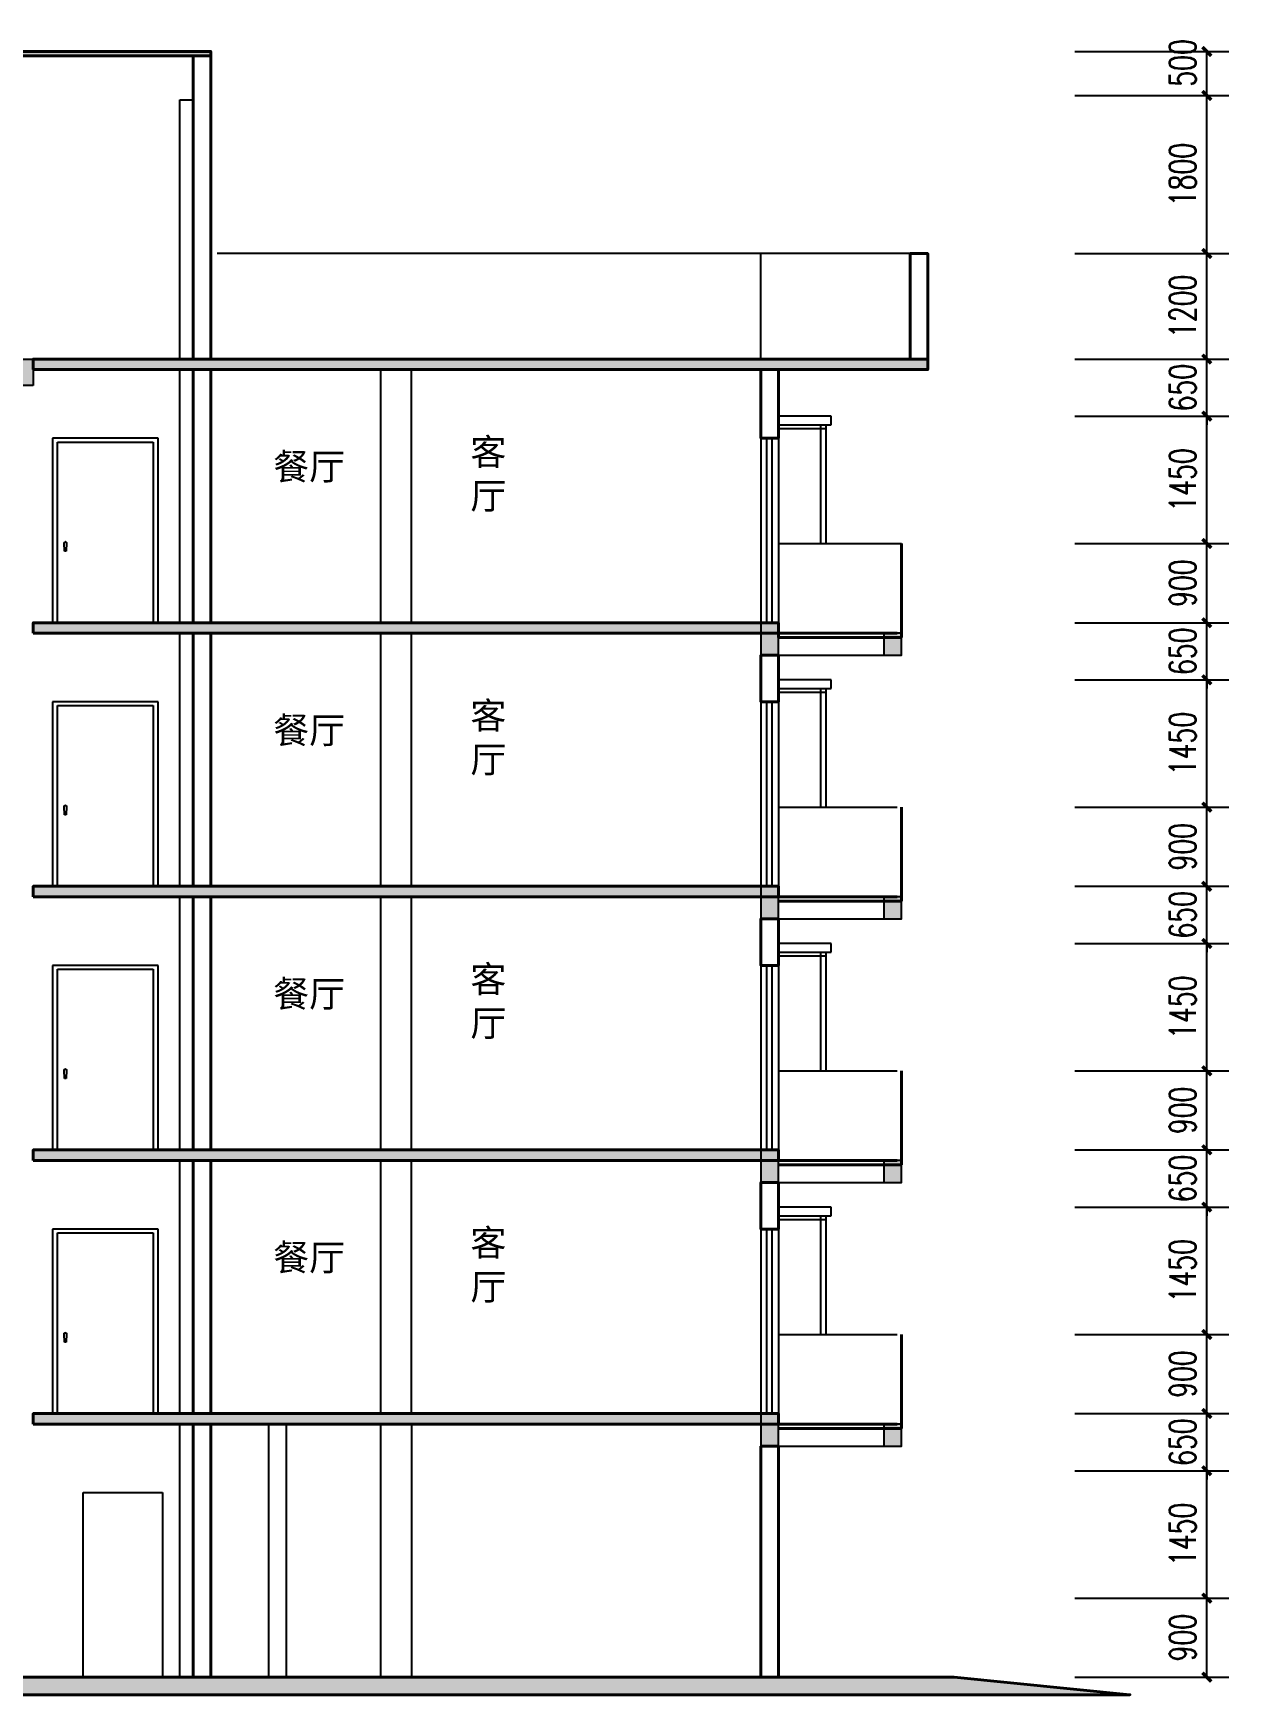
# Model space of a CAD drawing. Extents: x -16747 to 5925, y -200 to 19208.
# Drawn here: x -7680 to 5925, y -200 to 18708 of the extents above; entities that cross this region are included whole.
import ezdxf

# ---------------------------------------------------------------- set-up
doc = ezdxf.new("R2010")
doc.units = 0
doc.header["$LTSCALE"] = 1000
doc.header["$MEASUREMENT"] = 0
for name, color, linetype in [('E_BALCONY', 6, 'Continuous'), ('E_LINE', 7, 'Continuous'), ('E_WINDOW', 4, 'Continuous'), ('l#Beam', 40, 'Continuous'), ('l#Wall', 211, 'Continuous'), ('l@Beam', 30, 'Continuous'), ('l@Column', 170, 'Continuous'), ('PUB_DIM', 3, 'Continuous'), ('S_WALL', 9, 'Continuous'), ('S_WINDOW', 4, 'Continuous')]:
    doc.layers.add(name, color=color, linetype=linetype)
for name, color, linetype, lineweight in [('l@Balcony', 35, 'Continuous', 40), ('l@Floor', 133, 'Continuous', 40), ('l@Wall', 230, 'Continuous', 40)]:
    doc.layers.add(name, color=color, linetype=linetype, lineweight=lineweight)
doc.styles.add('_TCH_DIM_T3', font='SIMPLEX', dxfattribs={"width": 0.705882, "bigfont": 'GBCBIG'})
doc.styles.add('ST', font='')
doc.styles.get('ST').set_extended_font_data('SimSun')
doc.dimstyles.new('_TCH_ARCH&&100', dxfattribs={"dimtxt": 297.5, "dimasz": 100, "dimexe": 250, "dimexo": 300, "dimgap": 126.25, "dimtad": 1, "dimdec": 0, "dimzin": 0, "dimdsep": 46, "dimtxsty": '_TCH_DIM_T3', "dimblk": 'ARCHTICK', "dimcen": 0.09, "dimclrt": 7, "dimazin": 2, "dimtfac": 1, "dimtdec": 0, "dimtix": 1, "dimtmove": 2, "dimatfit": 3, "dimfxl": 1, "dimtolj": 1, "dimtzin": 0, "dimarcsym": 0})

# ---------------------------------------------------------------- blocks, each defined once
blk = doc.blocks.new('*U1')
at = {"layer": 'E_WINDOW'}
for p, q in [((1200, 2100), (0, 2100)), ((0, 2100), (0, 0)), ((1200, 0), (1200, 2100)), ((55, 2056), (1145, 2056)), ((55, 0), (55, 2056)), ((55, 2056), (1145, 2056)), ((1145, 2056), (1145, 0)), ((131, 909), (130, 907)), ((130, 907), (131, 906)), ((131, 907), (133, 914)), ((135, 813), (131, 907)), ((133, 914), (138, 918)), ((155, 813), (135, 813)), ((138, 918), (146, 920)), ((145, 921), (143, 919)), ((146, 920), (145, 921)), ((146, 920), (153, 918)), ((153, 918), (158, 914)), ((160, 907), (155, 813)), ((158, 914), (160, 907)), ((0, 0), (55, 0)), ((1145, 1), (55, 1)), ((1145, 0), (1200, 0))]:
    blk.add_line(p, q, dxfattribs=at)
blk = doc.blocks.new('$TCHSYS$SECTWIN')
for p, q in [((0.35, 0), (0.35, 1)), ((0.65, 0), (0.65, 1))]:
    blk.add_line(p, q)
blk.add_point((1, 1))
blk = doc.blocks.new('_ArchTick')
at = {"color": 0, "linetype": 'ByBlock', "const_width": 0.4}
blk.add_lwpolyline([(-0.5, -0.5), (0.5, 0.5)], dxfattribs=at)
blk = doc.blocks.new('*D5')
at = {"layer": 'Defpoints', "color": 0, "transparency": 16777216}
for p in [(3875, 900), (5675, 900), (3875, 0)]:
    blk.add_point(p, dxfattribs=at)
at = {"layer": 'PUB_DIM', "color": 0, "lineweight": -2, "transparency": 16777216}
for p, q in [((4175, 900), (5925, 900)), ((5675, 0), (5675, 900)), ((4175, 0), (5925, 0))]:
    blk.add_line(p, q, dxfattribs=at)
at = {"layer": 'PUB_DIM', "color": 0, "lineweight": -2, "transparency": 16777216, "xscale": 100, "yscale": 100, "zscale": 100}
for p, rotation in [((5675, 900), 90), ((5675, 0), 270)]:
    blk.add_blockref('_ArchTick', p, dxfattribs=dict(at, rotation=rotation))
at = {"layer": 'PUB_DIM', "color": 7, "transparency": 16777216, "insert": (5400, 450), "char_height": 297.5, "attachment_point": 5, "rotation": 90, "style": '_TCH_DIM_T3'}
blk.add_mtext('\\A1;900', dxfattribs=at)
blk = doc.blocks.new('*D6')
at = {"layer": 'Defpoints', "color": 0, "transparency": 16777216}
for p in [(3875, 2350), (5675, 2350), (3875, 900)]:
    blk.add_point(p, dxfattribs=at)
at = {"layer": 'PUB_DIM', "color": 0, "lineweight": -2, "transparency": 16777216}
for p, q in [((4175, 2350), (5925, 2350)), ((5675, 900), (5675, 2350)), ((4175, 900), (5925, 900))]:
    blk.add_line(p, q, dxfattribs=at)
at = {"layer": 'PUB_DIM', "color": 0, "lineweight": -2, "transparency": 16777216, "xscale": 100, "yscale": 100, "zscale": 100}
for p, rotation in [((5675, 2350), 90), ((5675, 900), 270)]:
    blk.add_blockref('_ArchTick', p, dxfattribs=dict(at, rotation=rotation))
at = {"layer": 'PUB_DIM', "color": 7, "transparency": 16777216, "insert": (5400, 1625), "char_height": 297.5, "attachment_point": 5, "rotation": 90, "style": '_TCH_DIM_T3'}
blk.add_mtext('\\A1;1450', dxfattribs=at)
blk = doc.blocks.new('*D7')
at = {"layer": 'Defpoints', "color": 0, "transparency": 16777216}
for p in [(3875, 3000), (5675, 3000), (3875, 2350)]:
    blk.add_point(p, dxfattribs=at)
at = {"layer": 'PUB_DIM', "color": 0, "lineweight": -2, "transparency": 16777216}
for p, q in [((5675, 3000), (5675, 3100)), ((4175, 3000), (5925, 3000)), ((5675, 2350), (5675, 3000)), ((4175, 2350), (5925, 2350)), ((5675, 2350), (5675, 2250))]:
    blk.add_line(p, q, dxfattribs=at)
at = {"layer": 'PUB_DIM', "color": 0, "lineweight": -2, "transparency": 16777216, "xscale": 100, "yscale": 100, "zscale": 100}
for p, rotation in [((5675, 3000), 270), ((5675, 2350), 90)]:
    blk.add_blockref('_ArchTick', p, dxfattribs=dict(at, rotation=rotation))
at = {"layer": 'PUB_DIM', "color": 7, "transparency": 16777216, "insert": (5400, 2675), "char_height": 297.5, "attachment_point": 5, "rotation": 90, "style": '_TCH_DIM_T3'}
blk.add_mtext('\\A1;650', dxfattribs=at)
blk = doc.blocks.new('*D8')
at = {"layer": 'Defpoints', "color": 0, "transparency": 16777216}
for p in [(3875, 5350), (5675, 5350), (3875, 3900)]:
    blk.add_point(p, dxfattribs=at)
at = {"layer": 'PUB_DIM', "color": 0, "lineweight": -2, "transparency": 16777216}
for p, q in [((4175, 5350), (5925, 5350)), ((5675, 3900), (5675, 5350)), ((4175, 3900), (5925, 3900))]:
    blk.add_line(p, q, dxfattribs=at)
at = {"layer": 'PUB_DIM', "color": 0, "lineweight": -2, "transparency": 16777216, "xscale": 100, "yscale": 100, "zscale": 100}
for p, rotation in [((5675, 5350), 90), ((5675, 3900), 270)]:
    blk.add_blockref('_ArchTick', p, dxfattribs=dict(at, rotation=rotation))
at = {"layer": 'PUB_DIM', "color": 7, "transparency": 16777216, "insert": (5400, 4625), "char_height": 297.5, "attachment_point": 5, "rotation": 90, "style": '_TCH_DIM_T3'}
blk.add_mtext('\\A1;1450', dxfattribs=at)
blk = doc.blocks.new('*D9')
at = {"layer": 'Defpoints', "color": 0, "transparency": 16777216}
for p in [(3875, 6000), (5675, 6000), (3875, 5350)]:
    blk.add_point(p, dxfattribs=at)
at = {"layer": 'PUB_DIM', "color": 0, "lineweight": -2, "transparency": 16777216}
for p, q in [((5675, 6000), (5675, 6100)), ((4175, 6000), (5925, 6000)), ((5675, 5350), (5675, 6000)), ((4175, 5350), (5925, 5350)), ((5675, 5350), (5675, 5250))]:
    blk.add_line(p, q, dxfattribs=at)
at = {"layer": 'PUB_DIM', "color": 0, "lineweight": -2, "transparency": 16777216, "xscale": 100, "yscale": 100, "zscale": 100}
for p, rotation in [((5675, 6000), 270), ((5675, 5350), 90)]:
    blk.add_blockref('_ArchTick', p, dxfattribs=dict(at, rotation=rotation))
at = {"layer": 'PUB_DIM', "color": 7, "transparency": 16777216, "insert": (5400, 5675), "char_height": 297.5, "attachment_point": 5, "rotation": 90, "style": '_TCH_DIM_T3'}
blk.add_mtext('\\A1;650', dxfattribs=at)
blk = doc.blocks.new('*D10')
at = {"layer": 'Defpoints', "color": 0, "transparency": 16777216}
for p in [(3875, 16200), (5675, 16200), (3875, 15000)]:
    blk.add_point(p, dxfattribs=at)
at = {"layer": 'PUB_DIM', "color": 0, "lineweight": -2, "transparency": 16777216}
for p, q in [((4175, 16200), (5925, 16200)), ((5675, 15000), (5675, 16200)), ((4175, 15000), (5925, 15000))]:
    blk.add_line(p, q, dxfattribs=at)
at = {"layer": 'PUB_DIM', "color": 0, "lineweight": -2, "transparency": 16777216, "xscale": 100, "yscale": 100, "zscale": 100}
for p, rotation in [((5675, 16200), 90), ((5675, 15000), 270)]:
    blk.add_blockref('_ArchTick', p, dxfattribs=dict(at, rotation=rotation))
at = {"layer": 'PUB_DIM', "color": 7, "transparency": 16777216, "insert": (5400, 15600), "char_height": 297.5, "attachment_point": 5, "rotation": 90, "style": '_TCH_DIM_T3'}
blk.add_mtext('\\A1;1200', dxfattribs=at)
blk = doc.blocks.new('*D11')
at = {"layer": 'Defpoints', "color": 0, "transparency": 16777216}
for p in [(3875, 18000), (5675, 18000), (3875, 16200)]:
    blk.add_point(p, dxfattribs=at)
at = {"layer": 'PUB_DIM', "color": 0, "lineweight": -2, "transparency": 16777216}
for p, q in [((4175, 18000), (5925, 18000)), ((5675, 16200), (5675, 18000)), ((4175, 16200), (5925, 16200))]:
    blk.add_line(p, q, dxfattribs=at)
at = {"layer": 'PUB_DIM', "color": 0, "lineweight": -2, "transparency": 16777216, "xscale": 100, "yscale": 100, "zscale": 100}
for p, rotation in [((5675, 18000), 90), ((5675, 16200), 270)]:
    blk.add_blockref('_ArchTick', p, dxfattribs=dict(at, rotation=rotation))
at = {"layer": 'PUB_DIM', "color": 7, "transparency": 16777216, "insert": (5400, 17100), "char_height": 297.5, "attachment_point": 5, "rotation": 90, "style": '_TCH_DIM_T3'}
blk.add_mtext('\\A1;1800', dxfattribs=at)
blk = doc.blocks.new('*D12')
at = {"layer": 'Defpoints', "color": 0, "transparency": 16777216}
for p in [(3875, 18500), (5675, 18500), (3875, 18000)]:
    blk.add_point(p, dxfattribs=at)
at = {"layer": 'PUB_DIM', "color": 0, "lineweight": -2, "transparency": 16777216}
for p, q in [((4175, 18500), (5925, 18500)), ((5675, 18000), (5675, 18500)), ((4175, 18000), (5925, 18000))]:
    blk.add_line(p, q, dxfattribs=at)
at = {"layer": 'PUB_DIM', "color": 0, "lineweight": -2, "transparency": 16777216, "xscale": 100, "yscale": 100, "zscale": 100}
for p, rotation in [((5675, 18500), 90), ((5675, 18000), 270)]:
    blk.add_blockref('_ArchTick', p, dxfattribs=dict(at, rotation=rotation))
at = {"layer": 'PUB_DIM', "color": 7, "transparency": 16777216, "insert": (5400, 18370), "char_height": 297.5, "attachment_point": 5, "rotation": 90, "style": '_TCH_DIM_T3'}
blk.add_mtext('\\A1;500', dxfattribs=at)
blk = doc.blocks.new('*D13')
at = {"layer": 'Defpoints', "color": 0, "transparency": 16777216}
for p in [(3875, 3900), (5675, 3900), (3875, 3000)]:
    blk.add_point(p, dxfattribs=at)
at = {"layer": 'PUB_DIM', "color": 0, "lineweight": -2, "transparency": 16777216}
for p, q in [((4175, 3900), (5925, 3900)), ((5675, 3000), (5675, 3900)), ((4175, 3000), (5925, 3000))]:
    blk.add_line(p, q, dxfattribs=at)
at = {"layer": 'PUB_DIM', "color": 0, "lineweight": -2, "transparency": 16777216, "xscale": 100, "yscale": 100, "zscale": 100}
for p, rotation in [((5675, 3900), 90), ((5675, 3000), 270)]:
    blk.add_blockref('_ArchTick', p, dxfattribs=dict(at, rotation=rotation))
at = {"layer": 'PUB_DIM', "color": 7, "transparency": 16777216, "insert": (5400, 3450), "char_height": 297.5, "attachment_point": 5, "rotation": 90, "style": '_TCH_DIM_T3'}
blk.add_mtext('\\A1;900', dxfattribs=at)
blk = doc.blocks.new('*D14')
at = {"layer": 'Defpoints', "color": 0, "transparency": 16777216}
for p in [(3875, 8350), (5675, 8350), (3875, 6900)]:
    blk.add_point(p, dxfattribs=at)
at = {"layer": 'PUB_DIM', "color": 0, "lineweight": -2, "transparency": 16777216}
for p, q in [((4175, 8350), (5925, 8350)), ((5675, 6900), (5675, 8350)), ((4175, 6900), (5925, 6900))]:
    blk.add_line(p, q, dxfattribs=at)
at = {"layer": 'PUB_DIM', "color": 0, "lineweight": -2, "transparency": 16777216, "xscale": 100, "yscale": 100, "zscale": 100}
for p, rotation in [((5675, 8350), 90), ((5675, 6900), 270)]:
    blk.add_blockref('_ArchTick', p, dxfattribs=dict(at, rotation=rotation))
at = {"layer": 'PUB_DIM', "color": 7, "transparency": 16777216, "insert": (5400, 7625), "char_height": 297.5, "attachment_point": 5, "rotation": 90, "style": '_TCH_DIM_T3'}
blk.add_mtext('\\A1;1450', dxfattribs=at)
blk = doc.blocks.new('*D15')
at = {"layer": 'Defpoints', "color": 0, "transparency": 16777216}
for p in [(3875, 9000), (5675, 9000), (3875, 8350)]:
    blk.add_point(p, dxfattribs=at)
at = {"layer": 'PUB_DIM', "color": 0, "lineweight": -2, "transparency": 16777216}
for p, q in [((5675, 9000), (5675, 9100)), ((4175, 9000), (5925, 9000)), ((5675, 8350), (5675, 9000)), ((4175, 8350), (5925, 8350)), ((5675, 8350), (5675, 8250))]:
    blk.add_line(p, q, dxfattribs=at)
at = {"layer": 'PUB_DIM', "color": 0, "lineweight": -2, "transparency": 16777216, "xscale": 100, "yscale": 100, "zscale": 100}
for p, rotation in [((5675, 9000), 270), ((5675, 8350), 90)]:
    blk.add_blockref('_ArchTick', p, dxfattribs=dict(at, rotation=rotation))
at = {"layer": 'PUB_DIM', "color": 7, "transparency": 16777216, "insert": (5400, 8675), "char_height": 297.5, "attachment_point": 5, "rotation": 90, "style": '_TCH_DIM_T3'}
blk.add_mtext('\\A1;650', dxfattribs=at)
blk = doc.blocks.new('*D16')
at = {"layer": 'Defpoints', "color": 0, "transparency": 16777216}
for p in [(3875, 6900), (5675, 6900), (3875, 6000)]:
    blk.add_point(p, dxfattribs=at)
at = {"layer": 'PUB_DIM', "color": 0, "lineweight": -2, "transparency": 16777216}
for p, q in [((4175, 6900), (5925, 6900)), ((5675, 6000), (5675, 6900)), ((4175, 6000), (5925, 6000))]:
    blk.add_line(p, q, dxfattribs=at)
at = {"layer": 'PUB_DIM', "color": 0, "lineweight": -2, "transparency": 16777216, "xscale": 100, "yscale": 100, "zscale": 100}
for p, rotation in [((5675, 6900), 90), ((5675, 6000), 270)]:
    blk.add_blockref('_ArchTick', p, dxfattribs=dict(at, rotation=rotation))
at = {"layer": 'PUB_DIM', "color": 7, "transparency": 16777216, "insert": (5400, 6450), "char_height": 297.5, "attachment_point": 5, "rotation": 90, "style": '_TCH_DIM_T3'}
blk.add_mtext('\\A1;900', dxfattribs=at)
blk = doc.blocks.new('*D17')
at = {"layer": 'Defpoints', "color": 0, "transparency": 16777216}
for p in [(3875, 11350), (5675, 11350), (3875, 9900)]:
    blk.add_point(p, dxfattribs=at)
at = {"layer": 'PUB_DIM', "color": 0, "lineweight": -2, "transparency": 16777216}
for p, q in [((4175, 11350), (5925, 11350)), ((5675, 9900), (5675, 11350)), ((4175, 9900), (5925, 9900))]:
    blk.add_line(p, q, dxfattribs=at)
at = {"layer": 'PUB_DIM', "color": 0, "lineweight": -2, "transparency": 16777216, "xscale": 100, "yscale": 100, "zscale": 100}
for p, rotation in [((5675, 11350), 90), ((5675, 9900), 270)]:
    blk.add_blockref('_ArchTick', p, dxfattribs=dict(at, rotation=rotation))
at = {"layer": 'PUB_DIM', "color": 7, "transparency": 16777216, "insert": (5400, 10625), "char_height": 297.5, "attachment_point": 5, "rotation": 90, "style": '_TCH_DIM_T3'}
blk.add_mtext('\\A1;1450', dxfattribs=at)
blk = doc.blocks.new('*D18')
at = {"layer": 'Defpoints', "color": 0, "transparency": 16777216}
for p in [(3875, 12000), (5675, 12000), (3875, 11350)]:
    blk.add_point(p, dxfattribs=at)
at = {"layer": 'PUB_DIM', "color": 0, "lineweight": -2, "transparency": 16777216}
for p, q in [((4175, 12000), (5925, 12000)), ((5675, 12000), (5675, 12100)), ((5675, 11350), (5675, 12000)), ((4175, 11350), (5925, 11350)), ((5675, 11350), (5675, 11250))]:
    blk.add_line(p, q, dxfattribs=at)
at = {"layer": 'PUB_DIM', "color": 0, "lineweight": -2, "transparency": 16777216, "xscale": 100, "yscale": 100, "zscale": 100}
for p, rotation in [((5675, 12000), 270), ((5675, 11350), 90)]:
    blk.add_blockref('_ArchTick', p, dxfattribs=dict(at, rotation=rotation))
at = {"layer": 'PUB_DIM', "color": 7, "transparency": 16777216, "insert": (5400, 11675), "char_height": 297.5, "attachment_point": 5, "rotation": 90, "style": '_TCH_DIM_T3'}
blk.add_mtext('\\A1;650', dxfattribs=at)
blk = doc.blocks.new('*D19')
at = {"layer": 'Defpoints', "color": 0, "transparency": 16777216}
for p in [(3875, 9900), (5675, 9900), (3875, 9000)]:
    blk.add_point(p, dxfattribs=at)
at = {"layer": 'PUB_DIM', "color": 0, "lineweight": -2, "transparency": 16777216}
for p, q in [((4175, 9900), (5925, 9900)), ((5675, 9000), (5675, 9900)), ((4175, 9000), (5925, 9000))]:
    blk.add_line(p, q, dxfattribs=at)
at = {"layer": 'PUB_DIM', "color": 0, "lineweight": -2, "transparency": 16777216, "xscale": 100, "yscale": 100, "zscale": 100}
for p, rotation in [((5675, 9900), 90), ((5675, 9000), 270)]:
    blk.add_blockref('_ArchTick', p, dxfattribs=dict(at, rotation=rotation))
at = {"layer": 'PUB_DIM', "color": 7, "transparency": 16777216, "insert": (5400, 9450), "char_height": 297.5, "attachment_point": 5, "rotation": 90, "style": '_TCH_DIM_T3'}
blk.add_mtext('\\A1;900', dxfattribs=at)
blk = doc.blocks.new('*D20')
at = {"layer": 'Defpoints', "color": 0, "transparency": 16777216}
for p in [(3875, 14350), (5675, 14350), (3875, 12900)]:
    blk.add_point(p, dxfattribs=at)
at = {"layer": 'PUB_DIM', "color": 0, "lineweight": -2, "transparency": 16777216}
for p, q in [((4175, 14350), (5925, 14350)), ((5675, 12900), (5675, 14350)), ((4175, 12900), (5925, 12900))]:
    blk.add_line(p, q, dxfattribs=at)
at = {"layer": 'PUB_DIM', "color": 0, "lineweight": -2, "transparency": 16777216, "xscale": 100, "yscale": 100, "zscale": 100}
for p, rotation in [((5675, 14350), 90), ((5675, 12900), 270)]:
    blk.add_blockref('_ArchTick', p, dxfattribs=dict(at, rotation=rotation))
at = {"layer": 'PUB_DIM', "color": 7, "transparency": 16777216, "insert": (5400, 13625), "char_height": 297.5, "attachment_point": 5, "rotation": 90, "style": '_TCH_DIM_T3'}
blk.add_mtext('\\A1;1450', dxfattribs=at)
blk = doc.blocks.new('*D21')
at = {"layer": 'Defpoints', "color": 0, "transparency": 16777216}
for p in [(3875, 15000), (5675, 15000), (3875, 14350)]:
    blk.add_point(p, dxfattribs=at)
at = {"layer": 'PUB_DIM', "color": 0, "lineweight": -2, "transparency": 16777216}
for p, q in [((4175, 15000), (5925, 15000)), ((5675, 15000), (5675, 15100)), ((5675, 14350), (5675, 15000)), ((4175, 14350), (5925, 14350)), ((5675, 14350), (5675, 14250))]:
    blk.add_line(p, q, dxfattribs=at)
at = {"layer": 'PUB_DIM', "color": 0, "lineweight": -2, "transparency": 16777216, "xscale": 100, "yscale": 100, "zscale": 100}
for p, rotation in [((5675, 15000), 270), ((5675, 14350), 90)]:
    blk.add_blockref('_ArchTick', p, dxfattribs=dict(at, rotation=rotation))
at = {"layer": 'PUB_DIM', "color": 7, "transparency": 16777216, "insert": (5400, 14675), "char_height": 297.5, "attachment_point": 5, "rotation": 90, "style": '_TCH_DIM_T3'}
blk.add_mtext('\\A1;650', dxfattribs=at)
blk = doc.blocks.new('*D22')
at = {"layer": 'Defpoints', "color": 0, "transparency": 16777216}
for p in [(3875, 12900), (5675, 12900), (3875, 12000)]:
    blk.add_point(p, dxfattribs=at)
at = {"layer": 'PUB_DIM', "color": 0, "lineweight": -2, "transparency": 16777216}
for p, q in [((4175, 12900), (5925, 12900)), ((5675, 12000), (5675, 12900)), ((4175, 12000), (5925, 12000))]:
    blk.add_line(p, q, dxfattribs=at)
at = {"layer": 'PUB_DIM', "color": 0, "lineweight": -2, "transparency": 16777216, "xscale": 100, "yscale": 100, "zscale": 100}
for p, rotation in [((5675, 12900), 90), ((5675, 12000), 270)]:
    blk.add_blockref('_ArchTick', p, dxfattribs=dict(at, rotation=rotation))
at = {"layer": 'PUB_DIM', "color": 7, "transparency": 16777216, "insert": (5400, 12450), "char_height": 297.5, "attachment_point": 5, "rotation": 90, "style": '_TCH_DIM_T3'}
blk.add_mtext('\\A1;900', dxfattribs=at)

msp = doc.modelspace()

# ---------------------------------------------------------------- hatches: boundary and pattern name
at = {"layer": 'l@Beam'}
h = msp.add_hatch(color=256, dxfattribs=at)
h.dxf.hatch_style = 1
h.paths.add_polyline_path([(-7680, 15000), (-7880, 15000), (-7880, 14700), (-7680, 14700)])
h = msp.add_hatch(color=256, dxfattribs=at)
h.dxf.hatch_style = 1
h.paths.add_polyline_path([(600, 11630.1), (800, 11630.1), (800, 12000), (600, 12000)])
h.paths.add_polyline_path([(2200, 11630.1), (2200, 11880.1), (2000, 11880.1), (2000, 11630.1)])
h = msp.add_hatch(color=256, dxfattribs=at)
h.dxf.hatch_style = 1
h.paths.add_polyline_path([(600, 8630.1), (800, 8630.1), (800, 9000), (600, 9000)])
h.paths.add_polyline_path([(2200, 8630.1), (2200, 8880.1), (2000, 8880.1), (2000, 8630.1)])
h = msp.add_hatch(color=256, dxfattribs=at)
h.dxf.hatch_style = 1
h.paths.add_polyline_path([(600, 5630.1), (800, 5630.1), (800, 6000), (600, 6000)])
h.paths.add_polyline_path([(2200, 5630.1), (2200, 5880.1), (2000, 5880.1), (2000, 5630.1)])
h = msp.add_hatch(color=256, dxfattribs=at)
h.dxf.hatch_style = 1
h.paths.add_polyline_path([(600, 2630.1), (800, 2630.1), (800, 3000), (600, 3000)])
h.paths.add_polyline_path([(2200, 2630.1), (2200, 2880.1), (2000, 2880.1), (2000, 2630.1)])
at = {"layer": 'l@Floor'}
h = msp.add_hatch(color=256, dxfattribs=at)
h.dxf.hatch_style = 1
h.paths.add_polyline_path([(-11200, 18500), (-11200, 18450), (-5660, 18450), (-5660, 18500)])
h = msp.add_hatch(color=256, dxfattribs=at)
h.dxf.hatch_style = 1
h.paths.add_polyline_path([(2500, 15000), (-7680, 15000), (-7680, 14880), (2500, 14880)])
h = msp.add_hatch(color=256, dxfattribs=at)
h.dxf.hatch_style = 1
h.paths.add_polyline_path([(800, 12000), (-7680, 12000), (-7680, 11880.1), (800, 11880.1)])
h = msp.add_hatch(color=256, dxfattribs=at)
h.dxf.hatch_style = 1
h.paths.add_polyline_path([(800, 9000), (-7680, 9000), (-7680, 8880.1), (800, 8880.1)])
h = msp.add_hatch(color=256, dxfattribs=at)
h.dxf.hatch_style = 1
h.paths.add_polyline_path([(800, 6000), (-7680, 6000), (-7680, 5880.1), (800, 5880.1)])
h = msp.add_hatch(color=256, dxfattribs=at)
h.dxf.hatch_style = 1
h.paths.add_polyline_path([(800, 3000), (-7680, 3000), (-7680, 2880.1), (800, 2880.1)])
h = msp.add_hatch(color=256, dxfattribs=at)
h.dxf.hatch_style = 1
h.paths.add_polyline_path([(2800, 0), (-12624.4, 0), (-14624.4, -200), (4800, -200)])

# ---------------------------------------------------------------- linework, layer by layer
at = {"layer": 'E_BALCONY'}
for p, q in [((800, 12900), (2200, 12900)), ((800, 9900), (2150, 9900)), ((800, 6900), (2150, 6900)), ((800, 3900), (2150, 3900))]:
    msp.add_line(p, q, dxfattribs=at)
at = {"layer": 'E_LINE'}
for p, q in [((-6260, 12000), (-6260, 14100)), ((600, 14100), (600, 12000)), ((800, 14100), (800, 12000)), ((-6260, 9000), (-6260, 11100)), ((600, 11100), (600, 9000)), ((800, 11100), (800, 9000)), ((-6260, 6000), (-6260, 8100)), ((600, 8100), (600, 6000)), ((800, 8100), (800, 6000)), ((-7125, 5055.6), (-7125, 5055.6)), ((-6260, 3000), (-6260, 5100)), ((600, 5100), (600, 3000)), ((800, 5100), (800, 3000)), ((-7125, 3000), (-7125, 3001.2)), ((-7110, 2100), (-6210, 2100)), ((-7110, 0), (-7110, 2100)), ((-6210, 2100), (-6210, 0)), ((800, 0), (875, 0))]:
    msp.add_line(p, q, dxfattribs=at)
at = {"layer": 'E_WINDOW'}
for p, q in [((1400, 14350), (800, 14350)), ((800, 14250), (1400, 14250)), ((800, 14210), (1340, 14210)), ((1280, 14250), (1280, 12900)), ((1340, 14250), (1340, 12900)), ((1400, 14250), (1400, 14350)), ((1400, 11350), (800, 11350)), ((1400, 11250), (1400, 11350)), ((800, 11250), (1400, 11250)), ((800, 11210), (1340, 11210)), ((1280, 11250), (1280, 9900)), ((1340, 11250), (1340, 9900)), ((1400, 8350), (800, 8350)), ((1400, 8250), (1400, 8350)), ((800, 8250), (1400, 8250)), ((800, 8210), (1340, 8210)), ((1280, 8250), (1280, 6900)), ((1340, 8250), (1340, 6900)), ((1400, 5350), (800, 5350)), ((1400, 5250), (1400, 5350)), ((800, 5250), (1400, 5250)), ((800, 5210), (1340, 5210)), ((1280, 5250), (1280, 3900)), ((1340, 5250), (1340, 3900))]:
    msp.add_line(p, q, dxfattribs=at)
at = {"layer": 'l#Beam'}
for p, q in [((800, 11630.1), (2000, 11630.1)), ((800, 8630.1), (2000, 8630.1)), ((800, 5630.1), (2000, 5630.1)), ((800, 2630.1), (2000, 2630.1))]:
    msp.add_line(p, q, dxfattribs=at)
at = {"layer": 'l#Wall'}
for p, q in [((2300, 16200), (-5585, 16200)), ((600, 15000), (600, 16200)), ((-5000, 0), (-5000, 2880)), ((-4800, 2880), (-4800, 0))]:
    msp.add_line(p, q, dxfattribs=at)
at = {"layer": 'l@Balcony'}
for p, q in [((2200, 11830.1), (2200, 12900)), ((2150, 11880.1), (800, 11880.1)), ((800, 11880.1), (800, 11830.1)), ((800, 11830.1), (2200, 11830.1)), ((2200, 8830.1), (2200, 9900)), ((2150, 8880.1), (800, 8880.1)), ((800, 8830.1), (2200, 8830.1)), ((2200, 5830.1), (2200, 6900)), ((2150, 5880.1), (800, 5880.1)), ((800, 5830.1), (2200, 5830.1)), ((2200, 2830.1), (2200, 3900)), ((2150, 2880.1), (800, 2880.1)), ((800, 2830.1), (2200, 2830.1))]:
    msp.add_line(p, q, dxfattribs=at)
at = {"layer": 'l@Beam'}
for points in [[(-7680, 14700), (-7880, 14700), (-7880, 15000), (-7680, 15000)], [(800, 12000), (600, 12000), (600, 11630.1), (800, 11630.1)], [(2200, 11880.1), (2000, 11880.1), (2000, 11630.1), (2200, 11630.1)], [(800, 9000), (600, 9000), (600, 8630.1), (800, 8630.1)], [(2200, 8880.1), (2000, 8880.1), (2000, 8630.1), (2200, 8630.1)], [(800, 6000), (600, 6000), (600, 5630.1), (800, 5630.1)], [(2200, 5880.1), (2000, 5880.1), (2000, 5630.1), (2200, 5630.1)], [(800, 3000), (600, 3000), (600, 2630.1), (800, 2630.1)], [(2200, 2880.1), (2000, 2880.1), (2000, 2630.1), (2200, 2630.1)]]:
    msp.add_lwpolyline(points, close=True, dxfattribs=at)
at = {"layer": 'l@Column'}
for p, q in [((-6010, 15000), (-6010, 17950)), ((-6010, 17950), (-5860, 17950)), ((-6010, 12000), (-6010, 14880)), ((-3725, 12000), (-3725, 14880)), ((-3375, 12000), (-3375, 14880)), ((-6010, 9000), (-6010, 11880)), ((-3725, 9000), (-3725, 11880)), ((-3375, 9000), (-3375, 11880)), ((-6010, 6000), (-6010, 8880)), ((-3725, 6000), (-3725, 8880)), ((-3375, 6000), (-3375, 8880)), ((-6010, 3000), (-6010, 5880)), ((-3725, 3000), (-3725, 5880)), ((-3375, 3000), (-3375, 5880)), ((-6010, 0), (-6010, 2880)), ((-3725, 0), (-3725, 2880)), ((-3375, 2880), (-3375, 0))]:
    msp.add_line(p, q, dxfattribs=at)
at = {"layer": 'l@Floor'}
for points in [[(-11200, 18450), (-5660, 18450), (-5660, 18500), (-11200, 18500), (-11200, 18450)], [(-7680, 14880), (2500, 14880), (2500, 15000), (-7680, 15000), (-7680, 14880)], [(-7680, 11880.1), (800, 11880.1), (800, 12000), (-7680, 12000), (-7680, 11880.1)], [(-7680, 8880.1), (800, 8880.1), (800, 9000), (-7680, 9000), (-7680, 8880.1)], [(-7680, 5880.1), (800, 5880.1), (800, 6000), (-7680, 6000), (-7680, 5880.1)], [(-7680, 2880.1), (800, 2880.1), (800, 3000), (-7680, 3000), (-7680, 2880.1)], [(-14624.4, -200), (-12624.4, 0), (2800, 0), (4800, -200), (-14624.4, -200)]]:
    msp.add_lwpolyline(points, dxfattribs=at)
at = {"layer": 'l@Wall'}
for points in [[(-5860, 15000), (-5660, 15000), (-5660, 18450), (-5860, 18450)], [(-5860, 12000), (-5660, 12000), (-5660, 14880), (-5860, 14880)], [(-5860, 9000), (-5660, 9000), (-5660, 11880), (-5860, 11880)], [(-5860, 6000), (-5660, 6000), (-5660, 8880), (-5860, 8880)], [(-5860, 3000), (-5660, 3000), (-5660, 5880), (-5860, 5880)], [(-5860, 0), (-5660, 0), (-5660, 2880), (-5860, 2880)]]:
    msp.add_lwpolyline(points, close=True, dxfattribs=at)
for points in [[(2300, 16200), (2500, 16200), (2500, 15000), (2300, 15000), (2300, 16200)], [(800, 14100), (800, 14880), (600, 14880), (600, 14100), (800, 14100)], [(800, 11100), (800, 11630.1), (600, 11630.1), (600, 11100), (800, 11100)], [(800, 8100), (800, 8630.1), (600, 8630.1), (600, 8100), (800, 8100)], [(800, 5100), (800, 5630.1), (600, 5630.1), (600, 5100), (800, 5100)], [(600, 2630.1), (800, 2630.1), (800, 0), (600, 0), (600, 2630.1)]]:
    msp.add_lwpolyline(points, dxfattribs=at)
at = {"layer": 'S_WALL'}
for p, q in [((-5660, 15000), (-5660, 17880)), ((-5660, 12000), (-5660, 14880)), ((600, 12000), (800, 12000)), ((-5660, 9000), (-5660, 11880)), ((600, 9000), (800, 9000)), ((-5660, 6000), (-5660, 8880)), ((-5660, 3000), (-5660, 5880)), ((600, 6000), (800, 6000)), ((600, 5100), (800, 5100)), ((-5860, 0), (-5860, 2880)), ((-5660, 0), (-5660, 2880)), ((600, 3000), (800, 3000))]:
    msp.add_line(p, q, dxfattribs=at)

# ---------------------------------------------------------------- block references
at = {"layer": 'E_WINDOW'}
for p in [(-7460, 12000), (-7460, 9000), (-7460, 6000), (-7460, 3000)]:
    msp.add_blockref('*U1', p, dxfattribs=at)
at = {"layer": 'S_WINDOW', "xscale": 200, "yscale": 2100, "zscale": 200}
for p in [(600, 12000), (600, 9000), (600, 6000), (600, 3000)]:
    msp.add_blockref('$TCHSYS$SECTWIN', p, dxfattribs=at)

# ---------------------------------------------------------------- texts
at = {"layer": 'l@Wall', "char_height": 300, "attachment_point": 5, "style": 'ST'}
for s, width, insert in [('客厅', 584.093, (-2500.7, 13677.8)), ('餐厅', 960.516, (-4540.4, 13760.5)), ('餐厅', 960.516, (-4540.4, 10760.5)), ('客厅', 584.093, (-2500.7, 10677.8)), ('客厅', 584.093, (-2500.7, 7677.8)), ('餐厅', 960.516, (-4540.4, 7760.5)), ('客厅', 584.093, (-2500.7, 4677.8)), ('餐厅', 960.516, (-4540.4, 4760.5))]:
    msp.add_mtext_dynamic_manual_height_columns(s, width=width, gutter_width=1750, heights=[0], dxfattribs=dict(at, insert=insert))

# ---------------------------------------------------------------- dimensions: what is measured, and where the dimension line sits
at = {"layer": 'PUB_DIM'}
dim = msp.add_linear_dim(base=(5675, 18500), p1=(3875, 18000), p2=(3875, 18500), angle=90, dimstyle='_TCH_ARCH&&100', dxfattribs=at)
dim.commit()
dim.dimension.update_dxf_attribs({"geometry": '*D12', "text_midpoint": (5400, 18370), "dimtype": 161})
for p1, p2, picture, middle in [((3875, 16200), (3875, 18000), '*D11', (5400, 17100)), ((3875, 15000), (3875, 16200), '*D10', (5400, 15600)), ((3875, 14350), (3875, 15000), '*D21', (5400, 14675)), ((3875, 12900), (3875, 14350), '*D20', (5400, 13625)), ((3875, 12000), (3875, 12900), '*D22', (5400, 12450)), ((3875, 11350), (3875, 12000), '*D18', (5400, 11675)), ((3875, 9900), (3875, 11350), '*D17', (5400, 10625)), ((3875, 9000), (3875, 9900), '*D19', (5400, 9450)), ((3875, 8350), (3875, 9000), '*D15', (5400, 8675)), ((3875, 6900), (3875, 8350), '*D14', (5400, 7625)), ((3875, 6000), (3875, 6900), '*D16', (5400, 6450)), ((3875, 5350), (3875, 6000), '*D9', (5400, 5675)), ((3875, 3900), (3875, 5350), '*D8', (5400, 4625)), ((3875, 3000), (3875, 3900), '*D13', (5400, 3450)), ((3875, 2350), (3875, 3000), '*D7', (5400, 2675)), ((3875, 900), (3875, 2350), '*D6', (5400, 1625)), ((3875, 0), (3875, 900), '*D5', (5400, 450))]:
    dim = msp.add_aligned_dim(p1=p1, p2=p2, distance=-1800, dimstyle='_TCH_ARCH&&100', dxfattribs=at)
    dim.commit()
    dim.dimension.update_dxf_attribs({"geometry": picture, "text_midpoint": middle})

doc.saveas('drawing.dxf')
